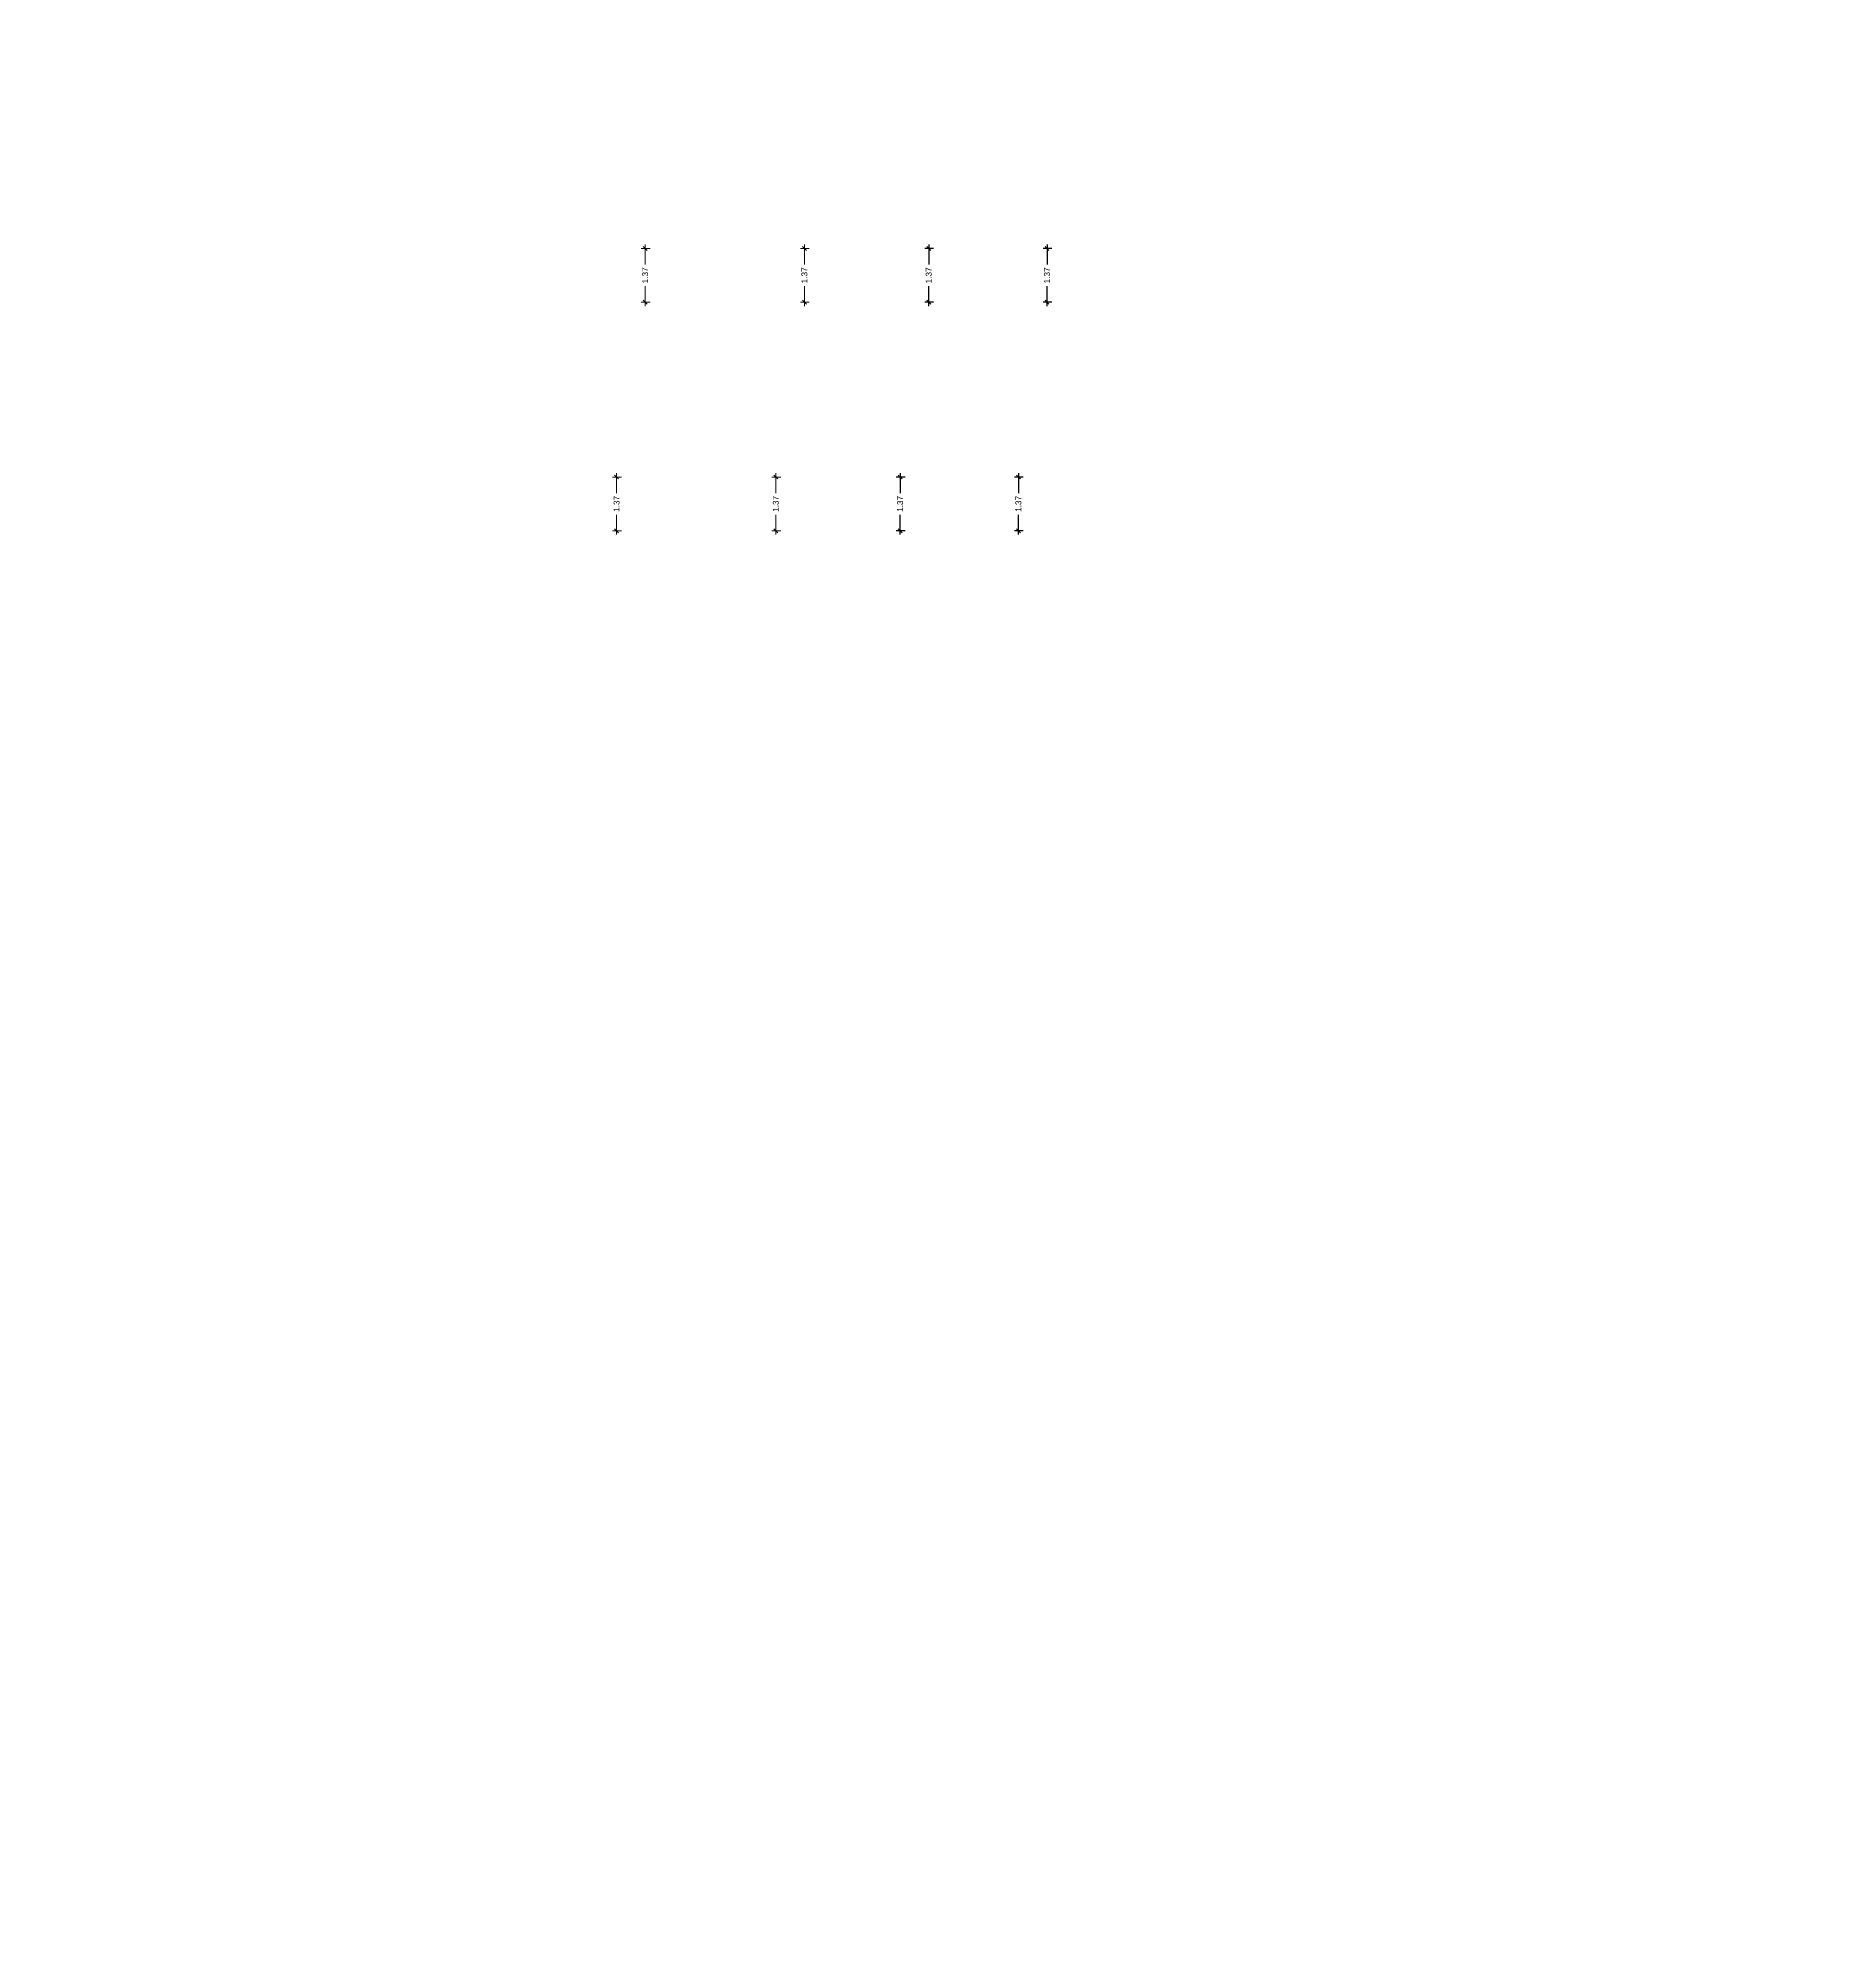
# Model space of a CAD drawing. Header units: metres. Extents: x 256329 to 886268, y -249371 to 355.
# Drawn here: x 283522.99 to 283568.75, y -623.7 to -574.89 of the extents above; entities that cross this region are included whole.
import ezdxf

# ---------------------------------------------------------------- set-up
doc = ezdxf.new("R2010")
doc.units = ezdxf.units.M
doc.header["$MEASUREMENT"] = 0
doc.header["$PDMODE"] = 35
doc.layers.get('0').update_dxf_attribs({"lineweight": 18})
doc.layers.get('Defpoints').update_dxf_attribs({"lineweight": 20})
doc.layers.add('BLK_1_FLR_4_EXIT_WIDTH_DOOR', color=1, linetype='Continuous', lineweight=0)
doc.layers.add('BLK_1_FLR_4_EXIT_WIDTH_STAIR', color=7, linetype='Continuous')
doc.styles.get("Standard").update_dxf_attribs({"font": 'arial.ttf'})
doc.dimstyles.new('RM DIM', dxfattribs={"dimtxt": 0.15, "dimasz": 0.1, "dimexe": 0.1, "dimexo": 0.1, "dimgap": 0.09, "dimtad": 0, "dimzin": 0, "dimdsep": 46, "dimtxsty": 'Standard', "dimblk": 'OBLIQUE', "dimcen": 0, "dimdle": 0.1, "dimclrd": 147, "dimclre": 147, "dimclrt": 7, "dimadec": 0, "dimazin": 0, "dimtfac": 1, "dimtofl": 0, "dimtmove": 1, "dimatfit": 2, "dimfxl": 0.125, "dimtolj": 1, "dimtzin": 0, "dimlwd": -1, "dimlwe": -1, "dimarcsym": 0})

# ---------------------------------------------------------------- blocks, each defined once
blk = doc.blocks.new('_Oblique')
at = {"color": 0, "linetype": 'ByBlock', "lineweight": -2}
blk.add_line((-0.5, -0.5), (0.5, 0.5), dxfattribs=at)
blk = doc.blocks.new('*D150')
at = {"layer": 'BLK_1_FLR_4_EXIT_WIDTH_DOOR', "color": 147, "ltscale": 0.1, "transparency": 16777216}
for p, q in [((283542.677575, -580.260526), (283542.452575, -580.260526)), ((283542.552575, -580.160526), (283542.552575, -580.66857)), ((283542.552575, -581.732126), (283542.552575, -581.224081)), ((283542.677575, -581.632126), (283542.452575, -581.632126))]:
    blk.add_line(p, q, dxfattribs=at)
at = {"layer": 'Defpoints', "color": 0, "ltscale": 0.1, "transparency": 16777216}
for p in [(283542.859638, -580.260526), (283542.552575, -581.632126), (283542.859638, -581.632126)]:
    blk.add_point(p, dxfattribs=at)
at = {"layer": 'BLK_1_FLR_4_EXIT_WIDTH_DOOR', "color": 147, "ltscale": 0.1, "transparency": 16777216, "xscale": 0.1, "yscale": 0.1, "zscale": 0.1}
for p, rotation in [((283542.552575, -580.260526), 90), ((283542.552575, -581.632126), 270)]:
    blk.add_blockref('_Oblique', p, dxfattribs=dict(at, rotation=rotation))
at = {"layer": 'BLK_1_FLR_4_EXIT_WIDTH_DOOR', "color": 7, "ltscale": 0.1, "transparency": 16777216, "insert": (283542.552575, -580.946326), "char_height": 0.15, "attachment_point": 5, "rotation": 90}
blk.add_mtext('\\A1;1.37', dxfattribs=at)
blk = doc.blocks.new('*D151')
at = {"layer": 'BLK_1_FLR_4_EXIT_WIDTH_STAIR', "color": 147, "ltscale": 0.1, "transparency": 16777216}
for p, q in [((283545.850742, -580.260526), (283545.625742, -580.260526)), ((283545.725742, -580.160526), (283545.725742, -580.66857)), ((283545.725742, -581.732126), (283545.725742, -581.224081)), ((283545.850742, -581.632126), (283545.625742, -581.632126))]:
    blk.add_line(p, q, dxfattribs=at)
at = {"layer": 'Defpoints', "color": 0, "ltscale": 0.1, "transparency": 16777216}
for p in [(283546.032805, -580.260526), (283545.725742, -581.632126), (283546.032805, -581.632126)]:
    blk.add_point(p, dxfattribs=at)
at = {"layer": 'BLK_1_FLR_4_EXIT_WIDTH_STAIR', "color": 147, "ltscale": 0.1, "transparency": 16777216, "xscale": 0.1, "yscale": 0.1, "zscale": 0.1}
for p, rotation in [((283545.725742, -580.260526), 90), ((283545.725742, -581.632126), 270)]:
    blk.add_blockref('_Oblique', p, dxfattribs=dict(at, rotation=rotation))
at = {"layer": 'BLK_1_FLR_4_EXIT_WIDTH_STAIR', "color": 7, "ltscale": 0.1, "transparency": 16777216, "insert": (283545.725742, -580.946326), "char_height": 0.15, "attachment_point": 5, "rotation": 90}
blk.add_mtext('\\A1;1.37', dxfattribs=at)
blk = doc.blocks.new('*D152')
at = {"layer": 'BLK_1_FLR_4_EXIT_WIDTH_STAIR', "color": 147, "ltscale": 0.1, "transparency": 16777216}
for p, q in [((283548.870272, -580.260526), (283548.645272, -580.260526)), ((283548.745272, -580.160526), (283548.745272, -580.66857)), ((283548.745272, -581.732126), (283548.745272, -581.224081)), ((283548.870272, -581.632126), (283548.645272, -581.632126))]:
    blk.add_line(p, q, dxfattribs=at)
at = {"layer": 'Defpoints', "color": 0, "ltscale": 0.1, "transparency": 16777216}
for p in [(283549.052335, -580.260526), (283548.745272, -581.632126), (283549.052335, -581.632126)]:
    blk.add_point(p, dxfattribs=at)
at = {"layer": 'BLK_1_FLR_4_EXIT_WIDTH_STAIR', "color": 147, "ltscale": 0.1, "transparency": 16777216, "xscale": 0.1, "yscale": 0.1, "zscale": 0.1}
for p, rotation in [((283548.745272, -580.260526), 90), ((283548.745272, -581.632126), 270)]:
    blk.add_blockref('_Oblique', p, dxfattribs=dict(at, rotation=rotation))
at = {"layer": 'BLK_1_FLR_4_EXIT_WIDTH_STAIR', "color": 7, "ltscale": 0.1, "transparency": 16777216, "insert": (283548.745272, -580.946326), "char_height": 0.15, "attachment_point": 5, "rotation": 90}
blk.add_mtext('\\A1;1.37', dxfattribs=at)
blk = doc.blocks.new('*D153')
at = {"layer": 'BLK_1_FLR_4_EXIT_WIDTH_DOOR', "color": 147, "ltscale": 0.1, "transparency": 16777216}
for p, q in [((283538.612516, -580.260526), (283538.387516, -580.260526)), ((283538.487516, -580.160526), (283538.487516, -580.66857)), ((283538.487516, -581.732126), (283538.487516, -581.224081)), ((283538.612516, -581.632126), (283538.387516, -581.632126))]:
    blk.add_line(p, q, dxfattribs=at)
at = {"layer": 'Defpoints', "color": 0, "ltscale": 0.1, "transparency": 16777216}
for p in [(283538.79458, -580.260526), (283538.487516, -581.632126), (283538.79458, -581.632126)]:
    blk.add_point(p, dxfattribs=at)
at = {"layer": 'BLK_1_FLR_4_EXIT_WIDTH_DOOR', "color": 147, "ltscale": 0.1, "transparency": 16777216, "xscale": 0.1, "yscale": 0.1, "zscale": 0.1}
for p, rotation in [((283538.487516, -580.260526), 90), ((283538.487516, -581.632126), 270)]:
    blk.add_blockref('_Oblique', p, dxfattribs=dict(at, rotation=rotation))
at = {"layer": 'BLK_1_FLR_4_EXIT_WIDTH_DOOR', "color": 7, "ltscale": 0.1, "transparency": 16777216, "insert": (283538.487516, -580.946326), "char_height": 0.15, "attachment_point": 5, "rotation": 90}
blk.add_mtext('\\A1;1.37', dxfattribs=at)
blk = doc.blocks.new('*D154')
at = {"layer": 'BLK_1_FLR_4_EXIT_WIDTH_DOOR', "color": 147, "ltscale": 0.1, "transparency": 16777216}
for p, q in [((283541.947718, -586.095066), (283541.722718, -586.095066)), ((283541.822718, -585.995066), (283541.822718, -586.50311)), ((283541.822718, -587.566666), (283541.822718, -587.058622)), ((283541.947718, -587.466666), (283541.722718, -587.466666))]:
    blk.add_line(p, q, dxfattribs=at)
at = {"layer": 'Defpoints', "color": 0, "ltscale": 0.1, "transparency": 16777216}
for p in [(283542.129782, -586.095066), (283541.822718, -587.466666), (283542.129782, -587.466666)]:
    blk.add_point(p, dxfattribs=at)
at = {"layer": 'BLK_1_FLR_4_EXIT_WIDTH_DOOR', "color": 147, "ltscale": 0.1, "transparency": 16777216, "xscale": 0.1, "yscale": 0.1, "zscale": 0.1}
for p, rotation in [((283541.822718, -586.095066), 90), ((283541.822718, -587.466666), 270)]:
    blk.add_blockref('_Oblique', p, dxfattribs=dict(at, rotation=rotation))
at = {"layer": 'BLK_1_FLR_4_EXIT_WIDTH_DOOR', "color": 7, "ltscale": 0.1, "transparency": 16777216, "insert": (283541.822718, -586.780866), "char_height": 0.15, "attachment_point": 5, "rotation": 90}
blk.add_mtext('\\A1;1.37', dxfattribs=at)
blk = doc.blocks.new('*D155')
at = {"layer": 'BLK_1_FLR_4_EXIT_WIDTH_STAIR', "color": 147, "ltscale": 0.1, "transparency": 16777216}
for p, q in [((283545.120885, -586.095066), (283544.895885, -586.095066)), ((283544.995885, -585.995066), (283544.995885, -586.50311)), ((283544.995885, -587.566666), (283544.995885, -587.058622)), ((283545.120885, -587.466666), (283544.895885, -587.466666))]:
    blk.add_line(p, q, dxfattribs=at)
at = {"layer": 'Defpoints', "color": 0, "ltscale": 0.1, "transparency": 16777216}
for p in [(283545.302948, -586.095066), (283544.995885, -587.466666), (283545.302948, -587.466666)]:
    blk.add_point(p, dxfattribs=at)
at = {"layer": 'BLK_1_FLR_4_EXIT_WIDTH_STAIR', "color": 147, "ltscale": 0.1, "transparency": 16777216, "xscale": 0.1, "yscale": 0.1, "zscale": 0.1}
for p, rotation in [((283544.995885, -586.095066), 90), ((283544.995885, -587.466666), 270)]:
    blk.add_blockref('_Oblique', p, dxfattribs=dict(at, rotation=rotation))
at = {"layer": 'BLK_1_FLR_4_EXIT_WIDTH_STAIR', "color": 7, "ltscale": 0.1, "transparency": 16777216, "insert": (283544.995885, -586.780866), "char_height": 0.15, "attachment_point": 5, "rotation": 90}
blk.add_mtext('\\A1;1.37', dxfattribs=at)
blk = doc.blocks.new('*D156')
at = {"layer": 'BLK_1_FLR_4_EXIT_WIDTH_STAIR', "color": 147, "ltscale": 0.1, "transparency": 16777216}
for p, q in [((283548.140415, -586.095066), (283547.915415, -586.095066)), ((283548.015415, -585.995066), (283548.015415, -586.50311)), ((283548.015415, -587.566666), (283548.015415, -587.058622)), ((283548.140415, -587.466666), (283547.915415, -587.466666))]:
    blk.add_line(p, q, dxfattribs=at)
at = {"layer": 'Defpoints', "color": 0, "ltscale": 0.1, "transparency": 16777216}
for p in [(283548.322478, -586.095066), (283548.015415, -587.466666), (283548.322478, -587.466666)]:
    blk.add_point(p, dxfattribs=at)
at = {"layer": 'BLK_1_FLR_4_EXIT_WIDTH_STAIR', "color": 147, "ltscale": 0.1, "transparency": 16777216, "xscale": 0.1, "yscale": 0.1, "zscale": 0.1}
for p, rotation in [((283548.015415, -586.095066), 90), ((283548.015415, -587.466666), 270)]:
    blk.add_blockref('_Oblique', p, dxfattribs=dict(at, rotation=rotation))
at = {"layer": 'BLK_1_FLR_4_EXIT_WIDTH_STAIR', "color": 7, "ltscale": 0.1, "transparency": 16777216, "insert": (283548.015415, -586.780866), "char_height": 0.15, "attachment_point": 5, "rotation": 90}
blk.add_mtext('\\A1;1.37', dxfattribs=at)
blk = doc.blocks.new('*D157')
at = {"layer": 'BLK_1_FLR_4_EXIT_WIDTH_DOOR', "color": 147, "ltscale": 0.1, "transparency": 16777216}
for p, q in [((283537.88266, -586.095066), (283537.65766, -586.095066)), ((283537.75766, -585.995066), (283537.75766, -586.50311)), ((283537.75766, -587.566666), (283537.75766, -587.058622)), ((283537.88266, -587.466666), (283537.65766, -587.466666))]:
    blk.add_line(p, q, dxfattribs=at)
at = {"layer": 'Defpoints', "color": 0, "ltscale": 0.1, "transparency": 16777216}
for p in [(283538.064723, -586.095066), (283537.75766, -587.466666), (283538.064723, -587.466666)]:
    blk.add_point(p, dxfattribs=at)
at = {"layer": 'BLK_1_FLR_4_EXIT_WIDTH_DOOR', "color": 147, "ltscale": 0.1, "transparency": 16777216, "xscale": 0.1, "yscale": 0.1, "zscale": 0.1}
for p, rotation in [((283537.75766, -586.095066), 90), ((283537.75766, -587.466666), 270)]:
    blk.add_blockref('_Oblique', p, dxfattribs=dict(at, rotation=rotation))
at = {"layer": 'BLK_1_FLR_4_EXIT_WIDTH_DOOR', "color": 7, "ltscale": 0.1, "transparency": 16777216, "insert": (283537.75766, -586.780866), "char_height": 0.15, "attachment_point": 5, "rotation": 90}
blk.add_mtext('\\A1;1.37', dxfattribs=at)

msp = doc.modelspace()

# ---------------------------------------------------------------- dimensions: what is measured, and where the dimension line sits
at = {"layer": 'BLK_1_FLR_4_EXIT_WIDTH_DOOR', "color": 1, "ltscale": 0.1}
for base, p1, p2, picture, middle in [((283538.487516, -581.632126, -101.239328), (283538.79458, -580.260526, -101.239328), (283538.79458, -581.632126, -101.239328), '*D153', (283538.487516, -580.946326, -101.239328)), ((283542.552575, -581.632126, -101.239328), (283542.859638, -580.260526, -101.239328), (283542.859638, -581.632126, -101.239328), '*D150', (283542.552575, -580.946326, -101.239328)), ((283537.75766, -587.466666, -101.239328), (283538.064723, -586.095066, -101.239328), (283538.064723, -587.466666, -101.239328), '*D157', (283537.75766, -586.780866, -101.239328)), ((283541.822718, -587.466666, -101.239328), (283542.129782, -586.095066, -101.239328), (283542.129782, -587.466666, -101.239328), '*D154', (283541.822718, -586.780866, -101.239328))]:
    dim = msp.add_linear_dim(base=base, p1=p1, p2=p2, angle=90, dimstyle='RM DIM', override={"dimfxlon": 1, "dimarcsym": 1}, dxfattribs=at)
    dim.commit()
    dim.dimension.update_dxf_attribs({"geometry": picture, "text_midpoint": middle})
at = {"layer": 'BLK_1_FLR_4_EXIT_WIDTH_STAIR', "color": 7, "ltscale": 0.1}
for base, p1, p2, picture, middle in [((283545.725742, -581.632126, -101.239328), (283546.032805, -580.260526, -101.239328), (283546.032805, -581.632126, -101.239328), '*D151', (283545.725742, -580.946326, -101.239328)), ((283548.745272, -581.632126, -101.239328), (283549.052335, -580.260526, -101.239328), (283549.052335, -581.632126, -101.239328), '*D152', (283548.745272, -580.946326, -101.239328)), ((283544.995885, -587.466666, -101.239328), (283545.302948, -586.095066, -101.239328), (283545.302948, -587.466666, -101.239328), '*D155', (283544.995885, -586.780866, -101.239328)), ((283548.015415, -587.466666, -101.239328), (283548.322478, -586.095066, -101.239328), (283548.322478, -587.466666, -101.239328), '*D156', (283548.015415, -586.780866, -101.239328))]:
    dim = msp.add_linear_dim(base=base, p1=p1, p2=p2, angle=90, dimstyle='RM DIM', override={"dimfxlon": 1, "dimarcsym": 1}, dxfattribs=at)
    dim.commit()
    dim.dimension.update_dxf_attribs({"geometry": picture, "text_midpoint": middle})

doc.saveas('drawing.dxf')
